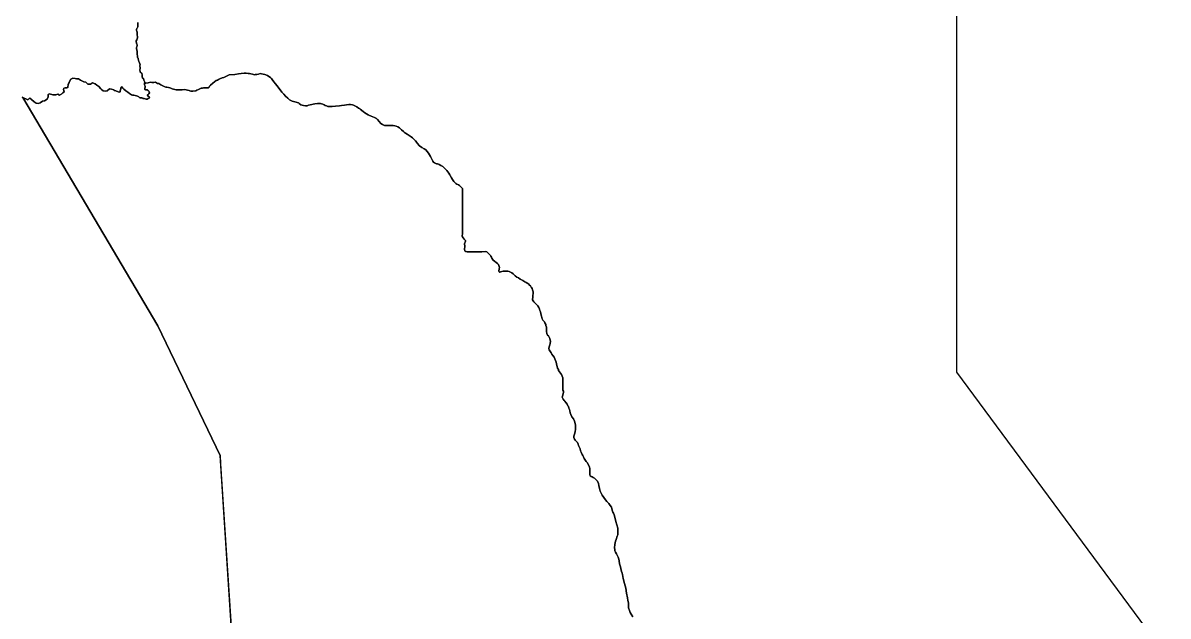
# Model space of a CAD drawing. Header units: inches. Extents: x 33.9 to 41.9, y -4.8 to 5.4.
# Drawn here: x 38.417 to 41.569, y -1.495 to 0.136 of the extents above; entities that cross this region are included whole.
import ezdxf

# ---------------------------------------------------------------- set-up
doc = ezdxf.new("R2010")
doc.units = ezdxf.units.IN
doc.header["$MEASUREMENT"] = 0
doc.layers.add('Counties', color=7, linetype='Continuous')

msp = doc.modelspace()

# ---------------------------------------------------------------- linework, layer by layer
at = {"layer": 'Counties'}
for points in [[(40.9868, 0.4525), (40.9868, -0.8244), (41.5694, -1.6115)], [(40.9868, 0.4525), (40.9868, -0.8244), (41.5694, -1.6115)], [(38.7329, 0.1372), (38.7329, 0.135), (38.7329, 0.1329), (38.7332, 0.1303), (38.7332, 0.128), (38.7332, 0.1253), (38.7326, 0.1238), (38.7313, 0.1222), (38.7306, 0.121), (38.7297, 0.1197), (38.7294, 0.1178), (38.7294, 0.1158), (38.7306, 0.1139), (38.7309, 0.1112), (38.7312, 0.1092), (38.7308, 0.1076), (38.7308, 0.1054), (38.7314, 0.1019), (38.7318, 0.0999), (38.7323, 0.0976), (38.7323, 0.0951), (38.7315, 0.0931), (38.7302, 0.0899), (38.7289, 0.0869), (38.7282, 0.0845), (38.7293, 0.0815), (38.7295, 0.0806), (38.7306, 0.0783), (38.731, 0.0759), (38.7308, 0.0736), (38.73, 0.0712), (38.7296, 0.0684), (38.7295, 0.0666), (38.7292, 0.0643), (38.7299, 0.0631), (38.7307, 0.0615), (38.7314, 0.0584), (38.7314, 0.0571), (38.7311, 0.0549), (38.7308, 0.0536), (38.7311, 0.0512), (38.7312, 0.049), (38.7319, 0.0471), (38.7321, 0.045), (38.7319, 0.0417), (38.7339, 0.0391), (38.7342, 0.0368), (38.7345, 0.0346), (38.7348, 0.0329), (38.7357, 0.0315), (38.736, 0.0302), (38.7371, 0.0284), (38.7378, 0.0263), (38.7389, 0.0235), (38.7394, 0.0211), (38.739, 0.0189), (38.739, 0.0165), (38.7395, 0.0151), (38.7398, 0.0142), (38.7399, 0.0125), (38.7399, 0.0106), (38.739, 0.0083), (38.7388, 0.0059), (38.7394, 0.0034), (38.7398, 0.0014), (38.7406, 0), (38.7421, -0.001), (38.7423, -0.0011), (38.744, -0.0021), (38.7452, -0.0074), (38.7446, -0.0108), (38.7461, -0.0151), (38.7483, -0.0168), (38.7498, -0.0214), (38.7519, -0.0263), (38.7518, -0.0291), (38.751, -0.0334), (38.753, -0.0372), (38.7532, -0.0399), (38.7523, -0.0434), (38.7521, -0.0463), (38.7545, -0.0476), (38.7563, -0.0476), (38.759, -0.0474), (38.7595, -0.0477), (38.7608, -0.0492), (38.7626, -0.0499), (38.7637, -0.051), (38.7647, -0.0535), (38.7649, -0.0562), (38.7633, -0.0587), (38.7613, -0.0601), (38.76, -0.0612), (38.76, -0.0621), (38.7613, -0.0648), (38.7647, -0.0666), (38.7651, -0.0682), (38.7644, -0.0703), (38.7615, -0.0716), (38.7586, -0.073), (38.7563, -0.073), (38.7534, -0.0723), (38.7505, -0.0716), (38.7471, -0.071), (38.7449, -0.0696), (38.7417, -0.0698), (38.7384, -0.0692), (38.7354, -0.0669), (38.7318, -0.0651), (38.7296, -0.064), (38.7254, -0.063), (38.7217, -0.0623), (38.7184, -0.0621), (38.7155, -0.0615), (38.7125, -0.0594), (38.7099, -0.0576), (38.7058, -0.0542), (38.7031, -0.0526), (38.7, -0.0502), (38.6948, -0.0461), (38.6919, -0.0427), (38.6889, -0.0395), (38.6869, -0.0398), (38.686, -0.042), (38.686, -0.0445), (38.6853, -0.0472), (38.6847, -0.0504), (38.684, -0.0528), (38.682, -0.054), (38.6787, -0.0533), (38.6729, -0.0504), (38.6702, -0.0493), (38.668, -0.049), (38.6666, -0.0478), (38.6604, -0.0461), (38.6547, -0.0449), (38.6486, -0.0507), (38.644, -0.0515), (38.6372, -0.0506), (38.6342, -0.0478), (38.631, -0.045), (38.6261, -0.0387), (38.6203, -0.0346), (38.6155, -0.0307), (38.6087, -0.0285), (38.6027, -0.0319), (38.5953, -0.0318), (38.59, -0.0267), (38.5844, -0.0253), (38.5751, -0.0214), (38.5697, -0.0173), (38.5641, -0.0169), (38.5603, -0.0165), (38.5542, -0.0157), (38.549, -0.0182), (38.545, -0.025), (38.5438, -0.0271), (38.5411, -0.0324), (38.5406, -0.0416), (38.5376, -0.0423), (38.5334, -0.0417), (38.5293, -0.0428), (38.5287, -0.0467), (38.5302, -0.0528), (38.527, -0.0555), (38.5235, -0.0584), (38.5173, -0.0621), (38.5131, -0.0598), (38.5072, -0.061), (38.4993, -0.0614), (38.4899, -0.0585), (38.486, -0.0605), (38.4858, -0.0665), (38.483, -0.0734), (38.4762, -0.078), (38.4702, -0.0788), (38.4644, -0.0829), (38.4594, -0.0854), (38.4532, -0.0846), (38.4474, -0.0807), (38.4402, -0.0746), (38.4356, -0.0707), (38.434, -0.0711), (38.4302, -0.075), (38.4167, -0.0688), (38.4149, -0.0674)], [(38.7329, 0.1372), (38.7329, 0.135), (38.7329, 0.1329), (38.7332, 0.1303), (38.7332, 0.128), (38.7332, 0.1253), (38.7326, 0.1238), (38.7313, 0.1222), (38.7306, 0.121), (38.7297, 0.1197), (38.7294, 0.1178), (38.7294, 0.1158), (38.7306, 0.1139), (38.7309, 0.1112), (38.7312, 0.1092), (38.7308, 0.1076), (38.7308, 0.1054), (38.7314, 0.1019), (38.7318, 0.0999), (38.7323, 0.0976), (38.7323, 0.0951), (38.7315, 0.0931), (38.7302, 0.0899), (38.7289, 0.0869), (38.7282, 0.0845), (38.7293, 0.0815), (38.7295, 0.0806), (38.7306, 0.0783), (38.731, 0.0759), (38.7308, 0.0736), (38.73, 0.0712), (38.7296, 0.0684), (38.7295, 0.0666), (38.7292, 0.0643), (38.7299, 0.0631), (38.7307, 0.0615), (38.7314, 0.0584), (38.7314, 0.0571), (38.7311, 0.0549), (38.7308, 0.0536), (38.7311, 0.0512), (38.7312, 0.049), (38.7319, 0.0471), (38.7321, 0.045), (38.7319, 0.0417), (38.7339, 0.0391), (38.7342, 0.0368), (38.7345, 0.0346), (38.7348, 0.0329), (38.7357, 0.0315), (38.736, 0.0302), (38.7371, 0.0284), (38.7378, 0.0263), (38.7389, 0.0235), (38.7394, 0.0211), (38.739, 0.0189), (38.739, 0.0165), (38.7395, 0.0151), (38.7398, 0.0142), (38.7399, 0.0125), (38.7399, 0.0106), (38.739, 0.0083), (38.7388, 0.0059), (38.7394, 0.0034), (38.7398, 0.0014), (38.7406, 0), (38.7421, -0.001), (38.7423, -0.0011), (38.744, -0.0021), (38.7452, -0.0074), (38.7446, -0.0108), (38.7461, -0.0151), (38.7483, -0.0168), (38.7498, -0.0214), (38.7519, -0.0263), (38.7518, -0.0291), (38.751, -0.0334), (38.753, -0.0372), (38.7532, -0.0399), (38.7523, -0.0434), (38.7521, -0.0463), (38.7545, -0.0476), (38.7563, -0.0476), (38.759, -0.0474), (38.7595, -0.0477), (38.7608, -0.0492), (38.7626, -0.0499), (38.7637, -0.051), (38.7647, -0.0535), (38.7649, -0.0562), (38.7633, -0.0587), (38.7613, -0.0601), (38.76, -0.0612), (38.76, -0.0621), (38.7613, -0.0648), (38.7647, -0.0666), (38.7651, -0.0682), (38.7644, -0.0703), (38.7615, -0.0716), (38.7586, -0.073), (38.7563, -0.073), (38.7534, -0.0723), (38.7505, -0.0716), (38.7471, -0.071), (38.7449, -0.0696), (38.7417, -0.0698), (38.7384, -0.0692), (38.7354, -0.0669), (38.7318, -0.0651), (38.7296, -0.064), (38.7254, -0.063), (38.7217, -0.0623), (38.7184, -0.0621), (38.7155, -0.0615), (38.7125, -0.0594), (38.7099, -0.0576), (38.7058, -0.0542), (38.7031, -0.0526), (38.7, -0.0502), (38.6948, -0.0461), (38.6919, -0.0427), (38.6889, -0.0395), (38.6869, -0.0398), (38.686, -0.042), (38.686, -0.0445), (38.6853, -0.0472), (38.6847, -0.0504), (38.684, -0.0528), (38.682, -0.054), (38.6787, -0.0533), (38.6729, -0.0504), (38.6702, -0.0493), (38.668, -0.049), (38.6666, -0.0478), (38.6604, -0.0461), (38.6547, -0.0449), (38.6486, -0.0507), (38.644, -0.0515), (38.6372, -0.0506), (38.6342, -0.0478), (38.631, -0.045), (38.6261, -0.0387), (38.6203, -0.0346), (38.6155, -0.0307), (38.6087, -0.0285), (38.6027, -0.0319), (38.5953, -0.0318), (38.59, -0.0267), (38.5844, -0.0253), (38.5751, -0.0214), (38.5697, -0.0173), (38.5641, -0.0169), (38.5603, -0.0165), (38.5542, -0.0157), (38.549, -0.0182), (38.545, -0.025), (38.5438, -0.0271), (38.5411, -0.0324), (38.5406, -0.0416), (38.5376, -0.0423), (38.5334, -0.0417), (38.5293, -0.0428), (38.5287, -0.0467), (38.5302, -0.0528), (38.527, -0.0555), (38.5235, -0.0584), (38.5173, -0.0621), (38.5131, -0.0598), (38.5072, -0.061), (38.4993, -0.0614), (38.4899, -0.0585), (38.486, -0.0605), (38.4858, -0.0665), (38.483, -0.0734), (38.4762, -0.078), (38.4702, -0.0788), (38.4644, -0.0829), (38.4594, -0.0854), (38.4532, -0.0846), (38.4474, -0.0807), (38.4402, -0.0746), (38.4356, -0.0707), (38.434, -0.0711), (38.4302, -0.075), (38.4167, -0.0688), (38.4149, -0.0674)], [(40.0954, -1.4971), (40.0911, -1.4896), (40.0888, -1.485), (40.0864, -1.4796), (40.0842, -1.472), (40.0835, -1.4658), (40.084, -1.4588), (40.0824, -1.4521), (40.0811, -1.4451), (40.0787, -1.4324), (40.0763, -1.4179), (40.0726, -1.4052), (40.0691, -1.3915), (40.067, -1.3804), (40.066, -1.3769), (40.0644, -1.3721), (40.0631, -1.3645), (40.062, -1.3599), (40.0607, -1.3572), (40.0591, -1.3516), (40.0583, -1.343), (40.0575, -1.3384), (40.0554, -1.3327), (40.0527, -1.3276), (40.0506, -1.3238), (40.048, -1.3192), (40.0466, -1.3157), (40.0461, -1.3117), (40.0456, -1.3069), (40.0464, -1.298), (40.0485, -1.2891), (40.0503, -1.2839), (40.053, -1.2748), (40.0541, -1.2715), (40.0549, -1.2667), (40.0543, -1.2565), (40.0543, -1.253), (40.0519, -1.2441), (40.0493, -1.2346), (40.0482, -1.2298), (40.0443, -1.2168), (40.0424, -1.212), (40.0411, -1.209), (40.0392, -1.2039), (40.0382, -1.1991), (40.0368, -1.1953), (40.0337, -1.1912), (40.0294, -1.1853), (40.0244, -1.1799), (40.0177, -1.1713), (40.0162, -1.1689), (40.0111, -1.1621), (40.0082, -1.1565), (40.0058, -1.1514), (40.004, -1.1441), (40.0024, -1.1357), (40.0011, -1.1301), (39.9981, -1.1239), (39.9955, -1.1214), (39.9926, -1.1182), (39.9899, -1.1158), (39.9865, -1.1136), (39.9841, -1.1123), (39.9812, -1.1109), (39.9788, -1.1093), (39.9777, -1.1053), (39.9772, -1.0985), (39.9775, -1.0931), (39.9772, -1.0888), (39.9764, -1.0851), (39.974, -1.0791), (39.97, -1.0727), (39.9677, -1.0702), (39.9658, -1.0673), (39.9618, -1.0616), (39.9597, -1.0573), (39.9578, -1.053), (39.9565, -1.0506), (39.9555, -1.0489), (39.9533, -1.0444), (39.952, -1.0403), (39.9507, -1.0352), (39.9494, -1.0312), (39.9465, -1.0255), (39.9454, -1.0217), (39.9435, -1.018), (39.939, -1.0131), (39.9374, -1.0109), (39.9351, -1.008), (39.9332, -1.0039), (39.9337, -1.0002), (39.9356, -0.9948), (39.9369, -0.9886), (39.938, -0.9805), (39.9382, -0.9746), (39.938, -0.97), (39.9374, -0.9649), (39.9351, -0.9592), (39.9327, -0.9527), (39.9282, -0.9468), (39.9255, -0.9406), (39.9234, -0.9355), (39.9226, -0.9309), (39.9213, -0.9269), (39.92, -0.9231), (39.9184, -0.9188), (39.917, -0.9166), (39.9147, -0.9123), (39.9117, -0.9077), (39.9086, -0.9042), (39.9064, -0.9018), (39.9041, -0.8986), (39.9027, -0.8967), (39.9017, -0.8932), (39.9027, -0.8873), (39.9041, -0.8832), (39.9049, -0.8802), (39.9046, -0.8765), (39.9033, -0.8738), (39.9027, -0.8689), (39.903, -0.8619), (39.9033, -0.8541), (39.903, -0.8471), (39.9027, -0.8401), (39.9011, -0.8347), (39.899, -0.8301), (39.8969, -0.8272), (39.8943, -0.8228), (39.8916, -0.8196), (39.8908, -0.8172), (39.8887, -0.8129), (39.886, -0.8013), (39.8847, -0.7962), (39.8815, -0.7873), (39.8791, -0.783), (39.8757, -0.778), (39.8732, -0.7743), (39.8707, -0.7712), (39.8671, -0.7658), (39.8658, -0.763), (39.865, -0.759), (39.8654, -0.7545), (39.8663, -0.7514), (39.8673, -0.7492), (39.8683, -0.7454), (39.8688, -0.7388), (39.8681, -0.7357), (39.8669, -0.7312), (39.8654, -0.7275), (39.8633, -0.7244), (39.8612, -0.7226), (39.8597, -0.7203), (39.8589, -0.718), (39.8581, -0.7123), (39.858, -0.7096), (39.858, -0.7036), (39.8578, -0.6999), (39.8566, -0.696), (39.856, -0.6933), (39.8538, -0.6888), (39.8522, -0.6855), (39.8503, -0.683), (39.8482, -0.6807), (39.8465, -0.6774), (39.8452, -0.6741), (39.844, -0.6704), (39.8432, -0.6671), (39.8417, -0.6585), (39.8402, -0.6545), (39.839, -0.6512), (39.8366, -0.6459), (39.8339, -0.6418), (39.8322, -0.6397), (39.8313, -0.6389), (39.8289, -0.6366), (39.8266, -0.6341), (39.824, -0.6317), (39.8234, -0.6306), (39.8213, -0.6279), (39.8199, -0.6251), (39.8201, -0.6168), (39.8205, -0.6133), (39.8215, -0.6075), (39.8213, -0.6034), (39.8201, -0.6001), (39.8198, -0.5978), (39.8184, -0.5939), (39.8171, -0.5914), (39.8157, -0.59), (39.8142, -0.5871), (39.8112, -0.5846), (39.8085, -0.5816), (39.8064, -0.5799), (39.8026, -0.5778), (39.7989, -0.5754), (39.7928, -0.5717), (39.789, -0.57), (39.7852, -0.5679), (39.7808, -0.5651), (39.7764, -0.5624), (39.7722, -0.5589), (39.7693, -0.5566), (39.766, -0.5537), (39.7626, -0.551), (39.7592, -0.549), (39.7553, -0.5475), (39.7519, -0.5465), (39.7479, -0.5461), (39.7439, -0.5459), (39.7389, -0.5465), (39.7349, -0.5473), (39.7316, -0.548), (39.7303, -0.549), (39.7288, -0.549), (39.7278, -0.5482), (39.7269, -0.5463), (39.7282, -0.5403), (39.7288, -0.5364), (39.728, -0.5335), (39.7261, -0.5282), (39.7229, -0.5253), (39.7196, -0.5222), (39.7148, -0.5185), (39.7114, -0.5162), (39.7091, -0.5137), (39.7072, -0.5104), (39.7064, -0.5075), (39.7051, -0.5047), (39.7039, -0.5034), (39.6984, -0.4975), (39.6936, -0.4931), (39.6894, -0.4925), (39.6804, -0.4929), (39.676, -0.4931), (39.6693, -0.4931), (39.6393, -0.4927), (39.6359, -0.4923), (39.6334, -0.4906), (39.6326, -0.4869), (39.6334, -0.4779), (39.6336, -0.4754), (39.6326, -0.4727), (39.6322, -0.4709), (39.6349, -0.4641), (39.6349, -0.4616), (39.6317, -0.4581), (39.6288, -0.455), (39.6271, -0.4521), (39.6263, -0.4513), (39.6269, -0.442), (39.6269, -0.4274), (39.6269, -0.369), (39.6266, -0.3189), (39.6218, -0.3136), (39.6182, -0.3105), (39.6159, -0.3088), (39.6113, -0.3066), (39.6084, -0.3049), (39.6054, -0.3022), (39.6029, -0.2995), (39.5996, -0.2944), (39.5968, -0.2899), (39.5933, -0.2835), (39.5922, -0.2812), (39.5893, -0.2767), (39.5838, -0.2695), (39.5813, -0.2664), (39.5771, -0.2626), (39.5727, -0.2587), (39.5669, -0.2554), (39.5622, -0.2528), (39.561, -0.2521), (39.5585, -0.2511), (39.5557, -0.2507), (39.5534, -0.2499), (39.5495, -0.2482), (39.5474, -0.2468), (39.545, -0.2441), (39.5421, -0.2379), (39.5404, -0.235), (39.5385, -0.2309), (39.5358, -0.2262), (39.5333, -0.222), (39.5297, -0.2169), (39.5255, -0.2128), (39.5216, -0.2101), (39.5148, -0.2058), (39.5088, -0.2018), (39.5025, -0.1944), (39.5008, -0.1921), (39.4972, -0.1878), (39.4922, -0.1821), (39.4888, -0.1794), (39.4855, -0.1765), (39.4804, -0.173), (39.4744, -0.1697), (39.4704, -0.1666), (39.4676, -0.1645), (39.4645, -0.1623), (39.4593, -0.1579), (39.457, -0.1553), (39.4534, -0.1522), (39.4486, -0.1493), (39.4442, -0.1476), (39.441, -0.1466), (39.436, -0.1458), (39.4299, -0.1454), (39.4253, -0.1454), (39.4205, -0.1456), (39.4167, -0.146), (39.4144, -0.146), (39.4119, -0.1456), (39.4066, -0.1427), (39.4022, -0.1398), (39.3972, -0.1348), (39.3926, -0.1291), (39.3898, -0.1266), (39.3844, -0.1235), (39.38, -0.1217), (39.3754, -0.1198), (39.3693, -0.1175), (39.3668, -0.1165), (39.3624, -0.1136), (39.3582, -0.1109), (39.3532, -0.1072), (39.3452, -0.101), (39.3429, -0.0992), (39.341, -0.0979), (39.336, -0.0944), (39.3326, -0.0928), (39.3307, -0.0916), (39.3272, -0.0901), (39.3238, -0.0891), (39.3181, -0.0883), (39.3144, -0.0883), (39.3074, -0.0887), (39.3024, -0.0899), (39.2934, -0.0909), (39.2882, -0.0916), (39.2768, -0.0924), (39.2685, -0.093), (39.2619, -0.0936), (39.2594, -0.0932), (39.2563, -0.093), (39.2527, -0.092), (39.2489, -0.0905), (39.246, -0.0891), (39.2422, -0.087), (39.2391, -0.086), (39.2359, -0.0852), (39.2324, -0.085), (39.2276, -0.0854), (39.2202, -0.0862), (39.216, -0.0872), (39.2118, -0.088), (39.2072, -0.0889), (39.203, -0.0901), (39.1991, -0.0913), (39.1944, -0.0918), (39.1896, -0.0909), (39.1854, -0.0895), (39.1819, -0.0887), (39.1768, -0.0852), (39.1751, -0.0833), (39.1718, -0.0821), (39.1686, -0.0812), (39.1655, -0.0806), (39.1615, -0.0794), (39.1582, -0.0786), (39.1544, -0.0771), (39.1506, -0.0747), (39.1456, -0.0709), (39.1395, -0.0648), (39.1351, -0.0596), (39.1297, -0.0536), (39.119, -0.04), (39.112, -0.0312), (39.1074, -0.0258), (39.1032, -0.0196), (39.1007, -0.0165), (39.098, -0.0132), (39.0938, -0.0105), (39.0896, -0.0077), (39.0829, -0.0052), (39.0783, -0.0041), (39.0739, -0.0033), (39.0697, -0.0031), (39.0653, -0.0041), (39.0606, -0.0052), (39.0565, -0.0058), (39.0535, -0.0062), (39.0514, -0.0058), (39.0483, -0.0046), (39.0443, -0.0035), (39.0403, -0.0029), (39.0365, -0.0023), (39.0309, -0.0019), (39.0258, -0.0019), (39.0177, -0.0025), (39.0105, -0.0037), (39.0003, -0.0058), (38.9844, -0.0067), (38.9737, -0.0121), (38.9694, -0.0135), (38.9651, -0.0148), (38.9591, -0.0172), (38.9554, -0.0189), (38.9524, -0.0209), (38.9488, -0.0219), (38.9438, -0.026), (38.9395, -0.0294), (38.9335, -0.0347), (38.9305, -0.0378), (38.9295, -0.0401), (38.9279, -0.0422), (38.9242, -0.0422), (38.9205, -0.0425), (38.9162, -0.0418), (38.9135, -0.0422), (38.9109, -0.0429), (38.9075, -0.0432), (38.9056, -0.0442), (38.9036, -0.0449), (38.8999, -0.0462), (38.8952, -0.0486), (38.8926, -0.0503), (38.8846, -0.0513), (38.8793, -0.051), (38.8759, -0.0503), (38.8743, -0.0493), (38.8699, -0.0483), (38.8663, -0.048), (38.8603, -0.0466), (38.855, -0.0476), (38.8386, -0.0473), (38.835, -0.047), (38.831, -0.0453), (38.828, -0.045), (38.824, -0.0433), (38.821, -0.0423), (38.8177, -0.0416), (38.8127, -0.0406), (38.81, -0.0403), (38.8053, -0.0383), (38.7997, -0.0359), (38.7963, -0.0336), (38.7913, -0.0302), (38.7875, -0.0299), (38.782, -0.0266), (38.7771, -0.0271), (38.772, -0.0271), (38.7677, -0.0269), (38.7613, -0.0284), (38.7551, -0.0288), (38.7518, -0.0291), (38.7519, -0.0263), (38.7498, -0.0214), (38.7483, -0.0168), (38.7461, -0.0151), (38.7446, -0.0108), (38.7452, -0.0074), (38.744, -0.0021), (38.7423, -0.0011), (38.7421, -0.001), (38.7406, 0), (38.7398, 0.0014), (38.7394, 0.0034), (38.7388, 0.0059), (38.739, 0.0083), (38.7399, 0.0106), (38.7399, 0.0125), (38.7398, 0.0142), (38.7395, 0.0151), (38.739, 0.0165), (38.739, 0.0189), (38.7394, 0.0211), (38.7389, 0.0235), (38.7378, 0.0263), (38.7371, 0.0284), (38.736, 0.0302), (38.7357, 0.0315), (38.7348, 0.0329), (38.7345, 0.0346), (38.7342, 0.0368), (38.7339, 0.0391), (38.7319, 0.0417), (38.7321, 0.045), (38.7319, 0.0471), (38.7312, 0.049), (38.7311, 0.0512), (38.7308, 0.0536), (38.7311, 0.0549), (38.7314, 0.0571), (38.7314, 0.0584), (38.7307, 0.0615), (38.7299, 0.0631), (38.7292, 0.0643), (38.7295, 0.0666), (38.7296, 0.0684), (38.73, 0.0712), (38.7308, 0.0736), (38.731, 0.0759), (38.7306, 0.0783), (38.7295, 0.0806), (38.7293, 0.0815), (38.7282, 0.0845), (38.7289, 0.0869), (38.7302, 0.0899), (38.7315, 0.0931), (38.7323, 0.0951), (38.7323, 0.0976), (38.7318, 0.0999), (38.7314, 0.1019), (38.7308, 0.1054), (38.7308, 0.1076), (38.7312, 0.1092), (38.7309, 0.1112), (38.7306, 0.1139), (38.7294, 0.1158), (38.7294, 0.1178), (38.7297, 0.1197), (38.7306, 0.121), (38.7313, 0.1222), (38.7326, 0.1238), (38.7332, 0.1253), (38.7332, 0.128), (38.7332, 0.1303), (38.7329, 0.1329), (38.7329, 0.135), (38.7329, 0.1372)], [(40.0954, -1.4971), (40.0911, -1.4896), (40.0888, -1.485), (40.0864, -1.4796), (40.0842, -1.472), (40.0835, -1.4658), (40.084, -1.4588), (40.0824, -1.4521), (40.0811, -1.4451), (40.0787, -1.4324), (40.0763, -1.4179), (40.0726, -1.4052), (40.0691, -1.3915), (40.067, -1.3804), (40.066, -1.3769), (40.0644, -1.3721), (40.0631, -1.3645), (40.062, -1.3599), (40.0607, -1.3572), (40.0591, -1.3516), (40.0583, -1.343), (40.0575, -1.3384), (40.0554, -1.3327), (40.0527, -1.3276), (40.0506, -1.3238), (40.048, -1.3192), (40.0466, -1.3157), (40.0461, -1.3117), (40.0456, -1.3069), (40.0464, -1.298), (40.0485, -1.2891), (40.0503, -1.2839), (40.053, -1.2748), (40.0541, -1.2715), (40.0549, -1.2667), (40.0543, -1.2565), (40.0543, -1.253), (40.0519, -1.2441), (40.0493, -1.2346), (40.0482, -1.2298), (40.0443, -1.2168), (40.0424, -1.212), (40.0411, -1.209), (40.0392, -1.2039), (40.0382, -1.1991), (40.0368, -1.1953), (40.0337, -1.1912), (40.0294, -1.1853), (40.0244, -1.1799), (40.0177, -1.1713), (40.0162, -1.1689), (40.0111, -1.1621), (40.0082, -1.1565), (40.0058, -1.1514), (40.004, -1.1441), (40.0024, -1.1357), (40.0011, -1.1301), (39.9981, -1.1239), (39.9955, -1.1214), (39.9926, -1.1182), (39.9899, -1.1158), (39.9865, -1.1136), (39.9841, -1.1123), (39.9812, -1.1109), (39.9788, -1.1093), (39.9777, -1.1053), (39.9772, -1.0985), (39.9775, -1.0931), (39.9772, -1.0888), (39.9764, -1.0851), (39.974, -1.0791), (39.97, -1.0727), (39.9677, -1.0702), (39.9658, -1.0673), (39.9618, -1.0616), (39.9597, -1.0573), (39.9578, -1.053), (39.9565, -1.0506), (39.9555, -1.0489), (39.9533, -1.0444), (39.952, -1.0403), (39.9507, -1.0352), (39.9494, -1.0312), (39.9465, -1.0255), (39.9454, -1.0217), (39.9435, -1.018), (39.939, -1.0131), (39.9374, -1.0109), (39.9351, -1.008), (39.9332, -1.0039), (39.9337, -1.0002), (39.9356, -0.9948), (39.9369, -0.9886), (39.938, -0.9805), (39.9382, -0.9746), (39.938, -0.97), (39.9374, -0.9649), (39.9351, -0.9592), (39.9327, -0.9527), (39.9282, -0.9468), (39.9255, -0.9406), (39.9234, -0.9355), (39.9226, -0.9309), (39.9213, -0.9269), (39.92, -0.9231), (39.9184, -0.9188), (39.917, -0.9166), (39.9147, -0.9123), (39.9117, -0.9077), (39.9086, -0.9042), (39.9064, -0.9018), (39.9041, -0.8986), (39.9027, -0.8967), (39.9017, -0.8932), (39.9027, -0.8873), (39.9041, -0.8832), (39.9049, -0.8802), (39.9046, -0.8765), (39.9033, -0.8738), (39.9027, -0.8689), (39.903, -0.8619), (39.9033, -0.8541), (39.903, -0.8471), (39.9027, -0.8401), (39.9011, -0.8347), (39.899, -0.8301), (39.8969, -0.8272), (39.8943, -0.8228), (39.8916, -0.8196), (39.8908, -0.8172), (39.8887, -0.8129), (39.886, -0.8013), (39.8847, -0.7962), (39.8815, -0.7873), (39.8791, -0.783), (39.8757, -0.778), (39.8732, -0.7743), (39.8707, -0.7712), (39.8671, -0.7658), (39.8658, -0.763), (39.865, -0.759), (39.8654, -0.7545), (39.8663, -0.7514), (39.8673, -0.7492), (39.8683, -0.7454), (39.8688, -0.7388), (39.8681, -0.7357), (39.8669, -0.7312), (39.8654, -0.7275), (39.8633, -0.7244), (39.8612, -0.7226), (39.8597, -0.7203), (39.8589, -0.718), (39.8581, -0.7123), (39.858, -0.7096), (39.858, -0.7036), (39.8578, -0.6999), (39.8566, -0.696), (39.856, -0.6933), (39.8538, -0.6888), (39.8522, -0.6855), (39.8503, -0.683), (39.8482, -0.6807), (39.8465, -0.6774), (39.8452, -0.6741), (39.844, -0.6704), (39.8432, -0.6671), (39.8417, -0.6585), (39.8402, -0.6545), (39.839, -0.6512), (39.8366, -0.6459), (39.8339, -0.6418), (39.8322, -0.6397), (39.8313, -0.6389), (39.8289, -0.6366), (39.8266, -0.6341), (39.824, -0.6317), (39.8234, -0.6306), (39.8213, -0.6279), (39.8199, -0.6251), (39.8201, -0.6168), (39.8205, -0.6133), (39.8215, -0.6075), (39.8213, -0.6034), (39.8201, -0.6001), (39.8198, -0.5978), (39.8184, -0.5939), (39.8171, -0.5914), (39.8157, -0.59), (39.8142, -0.5871), (39.8112, -0.5846), (39.8085, -0.5816), (39.8064, -0.5799), (39.8026, -0.5778), (39.7989, -0.5754), (39.7928, -0.5717), (39.789, -0.57), (39.7852, -0.5679), (39.7808, -0.5651), (39.7764, -0.5624), (39.7722, -0.5589), (39.7693, -0.5566), (39.766, -0.5537), (39.7626, -0.551), (39.7592, -0.549), (39.7553, -0.5475), (39.7519, -0.5465), (39.7479, -0.5461), (39.7439, -0.5459), (39.7389, -0.5465), (39.7349, -0.5473), (39.7316, -0.548), (39.7303, -0.549), (39.7288, -0.549), (39.7278, -0.5482), (39.7269, -0.5463), (39.7282, -0.5403), (39.7288, -0.5364), (39.728, -0.5335), (39.7261, -0.5282), (39.7229, -0.5253), (39.7196, -0.5222), (39.7148, -0.5185), (39.7114, -0.5162), (39.7091, -0.5137), (39.7072, -0.5104), (39.7064, -0.5075), (39.7051, -0.5047), (39.7039, -0.5034), (39.6984, -0.4975), (39.6936, -0.4931), (39.6894, -0.4925), (39.6804, -0.4929), (39.676, -0.4931), (39.6693, -0.4931), (39.6393, -0.4927), (39.6359, -0.4923), (39.6334, -0.4906), (39.6326, -0.4869), (39.6334, -0.4779), (39.6336, -0.4754), (39.6326, -0.4727), (39.6322, -0.4709), (39.6349, -0.4641), (39.6349, -0.4616), (39.6317, -0.4581), (39.6288, -0.455), (39.6271, -0.4521), (39.6263, -0.4513), (39.6269, -0.442), (39.6269, -0.4274), (39.6269, -0.369), (39.6266, -0.3189), (39.6218, -0.3136), (39.6182, -0.3105), (39.6159, -0.3088), (39.6113, -0.3066), (39.6084, -0.3049), (39.6054, -0.3022), (39.6029, -0.2995), (39.5996, -0.2944), (39.5968, -0.2899), (39.5933, -0.2835), (39.5922, -0.2812), (39.5893, -0.2767), (39.5838, -0.2695), (39.5813, -0.2664), (39.5771, -0.2626), (39.5727, -0.2587), (39.5669, -0.2554), (39.5622, -0.2528), (39.561, -0.2521), (39.5585, -0.2511), (39.5557, -0.2507), (39.5534, -0.2499), (39.5495, -0.2482), (39.5474, -0.2468), (39.545, -0.2441), (39.5421, -0.2379), (39.5404, -0.235), (39.5385, -0.2309), (39.5358, -0.2262), (39.5333, -0.222), (39.5297, -0.2169), (39.5255, -0.2128), (39.5216, -0.2101), (39.5148, -0.2058), (39.5088, -0.2018), (39.5025, -0.1944), (39.5008, -0.1921), (39.4972, -0.1878), (39.4922, -0.1821), (39.4888, -0.1794), (39.4855, -0.1765), (39.4804, -0.173), (39.4744, -0.1697), (39.4704, -0.1666), (39.4676, -0.1645), (39.4645, -0.1623), (39.4593, -0.1579), (39.457, -0.1553), (39.4534, -0.1522), (39.4486, -0.1493), (39.4442, -0.1476), (39.441, -0.1466), (39.436, -0.1458), (39.4299, -0.1454), (39.4253, -0.1454), (39.4205, -0.1456), (39.4167, -0.146), (39.4144, -0.146), (39.4119, -0.1456), (39.4066, -0.1427), (39.4022, -0.1398), (39.3972, -0.1348), (39.3926, -0.1291), (39.3898, -0.1266), (39.3844, -0.1235), (39.38, -0.1217), (39.3754, -0.1198), (39.3693, -0.1175), (39.3668, -0.1165), (39.3624, -0.1136), (39.3582, -0.1109), (39.3532, -0.1072), (39.3452, -0.101), (39.3429, -0.0992), (39.341, -0.0979), (39.336, -0.0944), (39.3326, -0.0928), (39.3307, -0.0916), (39.3272, -0.0901), (39.3238, -0.0891), (39.3181, -0.0883), (39.3144, -0.0883), (39.3074, -0.0887), (39.3024, -0.0899), (39.2934, -0.0909), (39.2882, -0.0916), (39.2768, -0.0924), (39.2685, -0.093), (39.2619, -0.0936), (39.2594, -0.0932), (39.2563, -0.093), (39.2527, -0.092), (39.2489, -0.0905), (39.246, -0.0891), (39.2422, -0.087), (39.2391, -0.086), (39.2359, -0.0852), (39.2324, -0.085), (39.2276, -0.0854), (39.2202, -0.0862), (39.216, -0.0872), (39.2118, -0.088), (39.2072, -0.0889), (39.203, -0.0901), (39.1991, -0.0913), (39.1944, -0.0918), (39.1896, -0.0909), (39.1854, -0.0895), (39.1819, -0.0887), (39.1768, -0.0852), (39.1751, -0.0833), (39.1718, -0.0821), (39.1686, -0.0812), (39.1655, -0.0806), (39.1615, -0.0794), (39.1582, -0.0786), (39.1544, -0.0771), (39.1506, -0.0747), (39.1456, -0.0709), (39.1395, -0.0648), (39.1351, -0.0596), (39.1297, -0.0536), (39.119, -0.04), (39.112, -0.0312), (39.1074, -0.0258), (39.1032, -0.0196), (39.1007, -0.0165), (39.098, -0.0132), (39.0938, -0.0105), (39.0896, -0.0077), (39.0829, -0.0052), (39.0783, -0.0041), (39.0739, -0.0033), (39.0697, -0.0031), (39.0653, -0.0041), (39.0606, -0.0052), (39.0565, -0.0058), (39.0535, -0.0062), (39.0514, -0.0058), (39.0483, -0.0046), (39.0443, -0.0035), (39.0403, -0.0029), (39.0365, -0.0023), (39.0309, -0.0019), (39.0258, -0.0019), (39.0177, -0.0025), (39.0105, -0.0037), (39.0003, -0.0058), (38.9844, -0.0067), (38.9737, -0.0121), (38.9694, -0.0135), (38.9651, -0.0148), (38.9591, -0.0172), (38.9554, -0.0189), (38.9524, -0.0209), (38.9488, -0.0219), (38.9438, -0.026), (38.9395, -0.0294), (38.9335, -0.0347), (38.9305, -0.0378), (38.9295, -0.0401), (38.9279, -0.0422), (38.9242, -0.0422), (38.9205, -0.0425), (38.9162, -0.0418), (38.9135, -0.0422), (38.9109, -0.0429), (38.9075, -0.0432), (38.9056, -0.0442), (38.9036, -0.0449), (38.8999, -0.0462), (38.8952, -0.0486), (38.8926, -0.0503), (38.8846, -0.0513), (38.8793, -0.051), (38.8759, -0.0503), (38.8743, -0.0493), (38.8699, -0.0483), (38.8663, -0.048), (38.8603, -0.0466), (38.855, -0.0476), (38.8386, -0.0473), (38.835, -0.047), (38.831, -0.0453), (38.828, -0.045), (38.824, -0.0433), (38.821, -0.0423), (38.8177, -0.0416), (38.8127, -0.0406), (38.81, -0.0403), (38.8053, -0.0383), (38.7997, -0.0359), (38.7963, -0.0336), (38.7913, -0.0302), (38.7875, -0.0299), (38.782, -0.0266), (38.7771, -0.0271), (38.772, -0.0271), (38.7677, -0.0269), (38.7613, -0.0284), (38.7551, -0.0288), (38.7518, -0.0291), (38.7519, -0.0263), (38.7498, -0.0214), (38.7483, -0.0168), (38.7461, -0.0151), (38.7446, -0.0108), (38.7452, -0.0074), (38.744, -0.0021), (38.7423, -0.0011), (38.7421, -0.001), (38.7406, 0), (38.7398, 0.0014), (38.7394, 0.0034), (38.7388, 0.0059), (38.739, 0.0083), (38.7399, 0.0106), (38.7399, 0.0125), (38.7398, 0.0142), (38.7395, 0.0151), (38.739, 0.0165), (38.739, 0.0189), (38.7394, 0.0211), (38.7389, 0.0235), (38.7378, 0.0263), (38.7371, 0.0284), (38.736, 0.0302), (38.7357, 0.0315), (38.7348, 0.0329), (38.7345, 0.0346), (38.7342, 0.0368), (38.7339, 0.0391), (38.7319, 0.0417), (38.7321, 0.045), (38.7319, 0.0471), (38.7312, 0.049), (38.7311, 0.0512), (38.7308, 0.0536), (38.7311, 0.0549), (38.7314, 0.0571), (38.7314, 0.0584), (38.7307, 0.0615), (38.7299, 0.0631), (38.7292, 0.0643), (38.7295, 0.0666), (38.7296, 0.0684), (38.73, 0.0712), (38.7308, 0.0736), (38.731, 0.0759), (38.7306, 0.0783), (38.7295, 0.0806), (38.7293, 0.0815), (38.7282, 0.0845), (38.7289, 0.0869), (38.7302, 0.0899), (38.7315, 0.0931), (38.7323, 0.0951), (38.7323, 0.0976), (38.7318, 0.0999), (38.7314, 0.1019), (38.7308, 0.1054), (38.7308, 0.1076), (38.7312, 0.1092), (38.7309, 0.1112), (38.7306, 0.1139), (38.7294, 0.1158), (38.7294, 0.1178), (38.7297, 0.1197), (38.7306, 0.121), (38.7313, 0.1222), (38.7326, 0.1238), (38.7332, 0.1253), (38.7332, 0.128), (38.7332, 0.1303), (38.7329, 0.1329), (38.7329, 0.135), (38.7329, 0.1372)], [(39.0003, -1.6768), (38.9594, -1.0529), (38.7878, -0.6965), (38.4167, -0.0688), (38.4302, -0.075), (38.434, -0.0711), (38.4356, -0.0707), (38.4402, -0.0746), (38.4474, -0.0807), (38.4532, -0.0846), (38.4594, -0.0854), (38.4644, -0.0829), (38.4702, -0.0788), (38.4762, -0.078), (38.483, -0.0734), (38.4858, -0.0665), (38.486, -0.0605), (38.4899, -0.0585), (38.4993, -0.0614), (38.5072, -0.061), (38.5131, -0.0598), (38.5173, -0.0621), (38.5235, -0.0584), (38.527, -0.0555), (38.5302, -0.0528), (38.5287, -0.0467), (38.5293, -0.0428), (38.5334, -0.0417), (38.5376, -0.0423), (38.5406, -0.0416), (38.5411, -0.0324), (38.545, -0.025), (38.549, -0.0182), (38.5542, -0.0157), (38.5603, -0.0165), (38.5641, -0.0169), (38.5697, -0.0173), (38.5751, -0.0214), (38.5844, -0.0253), (38.59, -0.0267), (38.5953, -0.0318), (38.6027, -0.0319), (38.6087, -0.0285), (38.6155, -0.0307), (38.6203, -0.0346), (38.6261, -0.0387), (38.631, -0.045), (38.6342, -0.0478), (38.6372, -0.0506), (38.644, -0.0515), (38.6486, -0.0507), (38.6547, -0.0449), (38.6604, -0.0461), (38.6666, -0.0478), (38.668, -0.049), (38.6702, -0.0493), (38.6729, -0.0504), (38.6787, -0.0533), (38.682, -0.054), (38.684, -0.0528), (38.6847, -0.0504), (38.6853, -0.0472), (38.686, -0.0445), (38.686, -0.042), (38.6869, -0.0398), (38.6889, -0.0395), (38.6919, -0.0427), (38.6948, -0.0461), (38.7, -0.0502), (38.7031, -0.0526), (38.7058, -0.0542), (38.7099, -0.0576), (38.7125, -0.0594), (38.7155, -0.0615), (38.7184, -0.0621), (38.7217, -0.0623), (38.7254, -0.063), (38.7296, -0.064), (38.7318, -0.0651), (38.7354, -0.0669), (38.7384, -0.0692), (38.7417, -0.0698), (38.7449, -0.0696), (38.7471, -0.071), (38.7505, -0.0716), (38.7534, -0.0723), (38.7563, -0.073), (38.7586, -0.073), (38.7615, -0.0716), (38.7644, -0.0703), (38.7651, -0.0682), (38.7647, -0.0666), (38.7613, -0.0648), (38.76, -0.0621), (38.76, -0.0612), (38.7613, -0.0601), (38.7633, -0.0587), (38.7649, -0.0562), (38.7647, -0.0535), (38.7637, -0.051), (38.7626, -0.0499), (38.7608, -0.0492), (38.7595, -0.0477), (38.759, -0.0474), (38.7563, -0.0476), (38.7545, -0.0476), (38.7521, -0.0463), (38.7523, -0.0434), (38.7532, -0.0399), (38.753, -0.0372), (38.751, -0.0334), (38.7518, -0.0291), (38.7551, -0.0288), (38.7613, -0.0284), (38.7677, -0.0269), (38.772, -0.0271), (38.7771, -0.0271), (38.782, -0.0266), (38.7875, -0.0299), (38.7913, -0.0302), (38.7963, -0.0336), (38.7997, -0.0359), (38.8053, -0.0383), (38.81, -0.0403), (38.8127, -0.0406), (38.8177, -0.0416), (38.821, -0.0423), (38.824, -0.0433), (38.828, -0.045), (38.831, -0.0453), (38.835, -0.047), (38.8386, -0.0473), (38.855, -0.0476), (38.8603, -0.0466), (38.8663, -0.048), (38.8699, -0.0483), (38.8743, -0.0493), (38.8759, -0.0503), (38.8793, -0.051), (38.8846, -0.0513), (38.8926, -0.0503), (38.8952, -0.0486), (38.8999, -0.0462), (38.9036, -0.0449), (38.9056, -0.0442), (38.9075, -0.0432), (38.9109, -0.0429), (38.9135, -0.0422), (38.9162, -0.0418), (38.9205, -0.0425), (38.9242, -0.0422), (38.9279, -0.0422), (38.9295, -0.0401), (38.9305, -0.0378), (38.9335, -0.0347), (38.9395, -0.0294), (38.9438, -0.026), (38.9488, -0.0219), (38.9524, -0.0209), (38.9554, -0.0189), (38.9591, -0.0172), (38.9651, -0.0148), (38.9694, -0.0135), (38.9737, -0.0121), (38.9844, -0.0067), (39.0003, -0.0058), (39.0105, -0.0037), (39.0177, -0.0025), (39.0258, -0.0019), (39.0309, -0.0019), (39.0365, -0.0023), (39.0403, -0.0029), (39.0443, -0.0035), (39.0483, -0.0046), (39.0514, -0.0058), (39.0535, -0.0062), (39.0565, -0.0058), (39.0606, -0.0052), (39.0653, -0.0041), (39.0697, -0.0031), (39.0739, -0.0033), (39.0783, -0.0041), (39.0829, -0.0052), (39.0896, -0.0077), (39.0938, -0.0105), (39.098, -0.0132), (39.1007, -0.0165), (39.1032, -0.0196), (39.1074, -0.0258), (39.112, -0.0312), (39.119, -0.04), (39.1297, -0.0536), (39.1351, -0.0596), (39.1395, -0.0648), (39.1456, -0.0709), (39.1506, -0.0747), (39.1544, -0.0771), (39.1582, -0.0786), (39.1615, -0.0794), (39.1655, -0.0806), (39.1686, -0.0812), (39.1718, -0.0821), (39.1751, -0.0833), (39.1768, -0.0852), (39.1819, -0.0887), (39.1854, -0.0895), (39.1896, -0.0909), (39.1944, -0.0918), (39.1991, -0.0913), (39.203, -0.0901), (39.2072, -0.0889), (39.2118, -0.088), (39.216, -0.0872), (39.2202, -0.0862), (39.2276, -0.0854), (39.2324, -0.085), (39.2359, -0.0852), (39.2391, -0.086), (39.2422, -0.087), (39.246, -0.0891), (39.2489, -0.0905), (39.2527, -0.092), (39.2563, -0.093), (39.2594, -0.0932), (39.2619, -0.0936), (39.2685, -0.093), (39.2768, -0.0924), (39.2882, -0.0916), (39.2934, -0.0909), (39.3024, -0.0899), (39.3074, -0.0887), (39.3144, -0.0883), (39.3181, -0.0883), (39.3238, -0.0891), (39.3272, -0.0901), (39.3307, -0.0916), (39.3326, -0.0928), (39.336, -0.0944), (39.341, -0.0979), (39.3429, -0.0992), (39.3452, -0.101), (39.3532, -0.1072), (39.3582, -0.1109), (39.3624, -0.1136), (39.3668, -0.1165), (39.3693, -0.1175), (39.3754, -0.1198), (39.38, -0.1217), (39.3844, -0.1235), (39.3898, -0.1266), (39.3926, -0.1291), (39.3972, -0.1348), (39.4022, -0.1398), (39.4066, -0.1427), (39.4119, -0.1456), (39.4144, -0.146), (39.4167, -0.146), (39.4205, -0.1456), (39.4253, -0.1454), (39.4299, -0.1454), (39.436, -0.1458), (39.441, -0.1466), (39.4442, -0.1476), (39.4486, -0.1493), (39.4534, -0.1522), (39.457, -0.1553), (39.4593, -0.1579), (39.4645, -0.1623), (39.4676, -0.1645), (39.4704, -0.1666), (39.4744, -0.1697), (39.4804, -0.173), (39.4855, -0.1765), (39.4888, -0.1794), (39.4922, -0.1821), (39.4972, -0.1878), (39.5008, -0.1921), (39.5025, -0.1944), (39.5088, -0.2018), (39.5148, -0.2058), (39.5216, -0.2101), (39.5255, -0.2128), (39.5297, -0.2169), (39.5333, -0.222), (39.5358, -0.2262), (39.5385, -0.2309), (39.5404, -0.235), (39.5421, -0.2379), (39.545, -0.2441), (39.5474, -0.2468), (39.5495, -0.2482), (39.5534, -0.2499), (39.5557, -0.2507), (39.5585, -0.2511), (39.561, -0.2521), (39.5622, -0.2528), (39.5669, -0.2554), (39.5727, -0.2587), (39.5771, -0.2626), (39.5813, -0.2664), (39.5838, -0.2695), (39.5893, -0.2767), (39.5922, -0.2812), (39.5933, -0.2835), (39.5968, -0.2899), (39.5996, -0.2944), (39.6029, -0.2995), (39.6054, -0.3022), (39.6084, -0.3049), (39.6113, -0.3066), (39.6159, -0.3088), (39.6182, -0.3105), (39.6218, -0.3136), (39.6266, -0.3189), (39.6269, -0.369), (39.6269, -0.4274), (39.6269, -0.442), (39.6263, -0.4513), (39.6271, -0.4521), (39.6288, -0.455), (39.6317, -0.4581), (39.6349, -0.4616), (39.6349, -0.4641), (39.6322, -0.4709), (39.6326, -0.4727), (39.6336, -0.4754), (39.6334, -0.4779), (39.6326, -0.4869), (39.6334, -0.4906), (39.6359, -0.4923), (39.6393, -0.4927), (39.6693, -0.4931), (39.676, -0.4931), (39.6804, -0.4929), (39.6894, -0.4925), (39.6936, -0.4931), (39.6984, -0.4975), (39.7039, -0.5034), (39.7051, -0.5047), (39.7064, -0.5075), (39.7072, -0.5104), (39.7091, -0.5137), (39.7114, -0.5162), (39.7148, -0.5185), (39.7196, -0.5222), (39.7229, -0.5253), (39.7261, -0.5282), (39.728, -0.5335), (39.7288, -0.5364), (39.7282, -0.5403), (39.7269, -0.5463), (39.7278, -0.5482), (39.7288, -0.549), (39.7303, -0.549), (39.7316, -0.548), (39.7349, -0.5473), (39.7389, -0.5465), (39.7439, -0.5459), (39.7479, -0.5461), (39.7519, -0.5465), (39.7553, -0.5475), (39.7592, -0.549), (39.7626, -0.551), (39.766, -0.5537), (39.7693, -0.5566), (39.7722, -0.5589), (39.7764, -0.5624), (39.7808, -0.5651), (39.7852, -0.5679), (39.789, -0.57), (39.7928, -0.5717), (39.7989, -0.5754), (39.8026, -0.5778), (39.8064, -0.5799), (39.8085, -0.5816), (39.8112, -0.5846), (39.8142, -0.5871), (39.8157, -0.59), (39.8171, -0.5914), (39.8184, -0.5939), (39.8198, -0.5978), (39.8201, -0.6001), (39.8213, -0.6034), (39.8215, -0.6075), (39.8205, -0.6133), (39.8201, -0.6168), (39.8199, -0.6251), (39.8213, -0.6279), (39.8234, -0.6306), (39.824, -0.6317), (39.8266, -0.6341), (39.8289, -0.6366), (39.8313, -0.6389), (39.8322, -0.6397), (39.8339, -0.6418), (39.8366, -0.6459), (39.839, -0.6512), (39.8402, -0.6545), (39.8417, -0.6585), (39.8432, -0.6671), (39.844, -0.6704), (39.8452, -0.6741), (39.8465, -0.6774), (39.8482, -0.6807), (39.8503, -0.683), (39.8522, -0.6855), (39.8538, -0.6888), (39.856, -0.6933), (39.8566, -0.696), (39.8578, -0.6999), (39.858, -0.7036), (39.858, -0.7096), (39.8581, -0.7123), (39.8589, -0.718), (39.8597, -0.7203), (39.8612, -0.7226), (39.8633, -0.7244), (39.8654, -0.7275), (39.8669, -0.7312), (39.8681, -0.7357), (39.8688, -0.7388), (39.8683, -0.7454), (39.8673, -0.7492), (39.8663, -0.7514), (39.8654, -0.7545), (39.865, -0.759), (39.8658, -0.763), (39.8671, -0.7658), (39.8707, -0.7712), (39.8732, -0.7743), (39.8757, -0.778), (39.8791, -0.783), (39.8815, -0.7873), (39.8847, -0.7962), (39.886, -0.8013), (39.8887, -0.8129), (39.8908, -0.8172), (39.8916, -0.8196), (39.8943, -0.8228), (39.8969, -0.8272), (39.899, -0.8301), (39.9011, -0.8347), (39.9027, -0.8401), (39.903, -0.8471), (39.9033, -0.8541), (39.903, -0.8619), (39.9027, -0.8689), (39.9033, -0.8738), (39.9046, -0.8765), (39.9049, -0.8802), (39.9041, -0.8832), (39.9027, -0.8873), (39.9017, -0.8932), (39.9027, -0.8967), (39.9041, -0.8986), (39.9064, -0.9018), (39.9086, -0.9042), (39.9117, -0.9077), (39.9147, -0.9123), (39.917, -0.9166), (39.9184, -0.9188), (39.92, -0.9231), (39.9213, -0.9269), (39.9226, -0.9309), (39.9234, -0.9355), (39.9255, -0.9406), (39.9282, -0.9468), (39.9327, -0.9527), (39.9351, -0.9592), (39.9374, -0.9649), (39.938, -0.97), (39.9382, -0.9746), (39.938, -0.9805), (39.9369, -0.9886), (39.9356, -0.9948), (39.9337, -1.0002), (39.9332, -1.0039), (39.9351, -1.008), (39.9374, -1.0109), (39.939, -1.0131), (39.9435, -1.018), (39.9454, -1.0217), (39.9465, -1.0255), (39.9494, -1.0312), (39.9507, -1.0352), (39.952, -1.0403), (39.9533, -1.0444), (39.9555, -1.0489), (39.9565, -1.0506), (39.9578, -1.053), (39.9597, -1.0573), (39.9618, -1.0616), (39.9658, -1.0673), (39.9677, -1.0702), (39.97, -1.0727), (39.974, -1.0791), (39.9764, -1.0851), (39.9772, -1.0888), (39.9775, -1.0931), (39.9772, -1.0985), (39.9777, -1.1053), (39.9788, -1.1093), (39.9812, -1.1109), (39.9841, -1.1123), (39.9865, -1.1136), (39.9899, -1.1158), (39.9926, -1.1182), (39.9955, -1.1214), (39.9981, -1.1239), (40.0011, -1.1301), (40.0024, -1.1357), (40.004, -1.1441), (40.0058, -1.1514), (40.0082, -1.1565), (40.0111, -1.1621), (40.0162, -1.1689), (40.0177, -1.1713), (40.0244, -1.1799), (40.0294, -1.1853), (40.0337, -1.1912), (40.0368, -1.1953), (40.0382, -1.1991), (40.0392, -1.2039), (40.0411, -1.209), (40.0424, -1.212), (40.0443, -1.2168), (40.0482, -1.2298), (40.0493, -1.2346), (40.0519, -1.2441), (40.0543, -1.253), (40.0543, -1.2565), (40.0549, -1.2667), (40.0541, -1.2715), (40.053, -1.2748), (40.0503, -1.2839), (40.0485, -1.2891), (40.0464, -1.298), (40.0456, -1.3069), (40.0461, -1.3117), (40.0466, -1.3157), (40.048, -1.3192), (40.0506, -1.3238), (40.0527, -1.3276), (40.0554, -1.3327), (40.0575, -1.3384), (40.0583, -1.343), (40.0591, -1.3516), (40.0607, -1.3572), (40.062, -1.3599), (40.0631, -1.3645), (40.0644, -1.3721), (40.066, -1.3769), (40.067, -1.3804), (40.0691, -1.3915), (40.0726, -1.4052), (40.0763, -1.4179), (40.0787, -1.4324), (40.0811, -1.4451), (40.0824, -1.4521), (40.084, -1.4588), (40.0835, -1.4658), (40.0842, -1.472), (40.0864, -1.4796), (40.0888, -1.485), (40.0911, -1.4896), (40.0954, -1.4971)], [(39.0003, -1.6768), (38.9594, -1.0529), (38.7878, -0.6965), (38.4167, -0.0688), (38.4302, -0.075), (38.434, -0.0711), (38.4356, -0.0707), (38.4402, -0.0746), (38.4474, -0.0807), (38.4532, -0.0846), (38.4594, -0.0854), (38.4644, -0.0829), (38.4702, -0.0788), (38.4762, -0.078), (38.483, -0.0734), (38.4858, -0.0665), (38.486, -0.0605), (38.4899, -0.0585), (38.4993, -0.0614), (38.5072, -0.061), (38.5131, -0.0598), (38.5173, -0.0621), (38.5235, -0.0584), (38.527, -0.0555), (38.5302, -0.0528), (38.5287, -0.0467), (38.5293, -0.0428), (38.5334, -0.0417), (38.5376, -0.0423), (38.5406, -0.0416), (38.5411, -0.0324), (38.545, -0.025), (38.549, -0.0182), (38.5542, -0.0157), (38.5603, -0.0165), (38.5641, -0.0169), (38.5697, -0.0173), (38.5751, -0.0214), (38.5844, -0.0253), (38.59, -0.0267), (38.5953, -0.0318), (38.6027, -0.0319), (38.6087, -0.0285), (38.6155, -0.0307), (38.6203, -0.0346), (38.6261, -0.0387), (38.631, -0.045), (38.6342, -0.0478), (38.6372, -0.0506), (38.644, -0.0515), (38.6486, -0.0507), (38.6547, -0.0449), (38.6604, -0.0461), (38.6666, -0.0478), (38.668, -0.049), (38.6702, -0.0493), (38.6729, -0.0504), (38.6787, -0.0533), (38.682, -0.054), (38.684, -0.0528), (38.6847, -0.0504), (38.6853, -0.0472), (38.686, -0.0445), (38.686, -0.042), (38.6869, -0.0398), (38.6889, -0.0395), (38.6919, -0.0427), (38.6948, -0.0461), (38.7, -0.0502), (38.7031, -0.0526), (38.7058, -0.0542), (38.7099, -0.0576), (38.7125, -0.0594), (38.7155, -0.0615), (38.7184, -0.0621), (38.7217, -0.0623), (38.7254, -0.063), (38.7296, -0.064), (38.7318, -0.0651), (38.7354, -0.0669), (38.7384, -0.0692), (38.7417, -0.0698), (38.7449, -0.0696), (38.7471, -0.071), (38.7505, -0.0716), (38.7534, -0.0723), (38.7563, -0.073), (38.7586, -0.073), (38.7615, -0.0716), (38.7644, -0.0703), (38.7651, -0.0682), (38.7647, -0.0666), (38.7613, -0.0648), (38.76, -0.0621), (38.76, -0.0612), (38.7613, -0.0601), (38.7633, -0.0587), (38.7649, -0.0562), (38.7647, -0.0535), (38.7637, -0.051), (38.7626, -0.0499), (38.7608, -0.0492), (38.7595, -0.0477), (38.759, -0.0474), (38.7563, -0.0476), (38.7545, -0.0476), (38.7521, -0.0463), (38.7523, -0.0434), (38.7532, -0.0399), (38.753, -0.0372), (38.751, -0.0334), (38.7518, -0.0291), (38.7551, -0.0288), (38.7613, -0.0284), (38.7677, -0.0269), (38.772, -0.0271), (38.7771, -0.0271), (38.782, -0.0266), (38.7875, -0.0299), (38.7913, -0.0302), (38.7963, -0.0336), (38.7997, -0.0359), (38.8053, -0.0383), (38.81, -0.0403), (38.8127, -0.0406), (38.8177, -0.0416), (38.821, -0.0423), (38.824, -0.0433), (38.828, -0.045), (38.831, -0.0453), (38.835, -0.047), (38.8386, -0.0473), (38.855, -0.0476), (38.8603, -0.0466), (38.8663, -0.048), (38.8699, -0.0483), (38.8743, -0.0493), (38.8759, -0.0503), (38.8793, -0.051), (38.8846, -0.0513), (38.8926, -0.0503), (38.8952, -0.0486), (38.8999, -0.0462), (38.9036, -0.0449), (38.9056, -0.0442), (38.9075, -0.0432), (38.9109, -0.0429), (38.9135, -0.0422), (38.9162, -0.0418), (38.9205, -0.0425), (38.9242, -0.0422), (38.9279, -0.0422), (38.9295, -0.0401), (38.9305, -0.0378), (38.9335, -0.0347), (38.9395, -0.0294), (38.9438, -0.026), (38.9488, -0.0219), (38.9524, -0.0209), (38.9554, -0.0189), (38.9591, -0.0172), (38.9651, -0.0148), (38.9694, -0.0135), (38.9737, -0.0121), (38.9844, -0.0067), (39.0003, -0.0058), (39.0105, -0.0037), (39.0177, -0.0025), (39.0258, -0.0019), (39.0309, -0.0019), (39.0365, -0.0023), (39.0403, -0.0029), (39.0443, -0.0035), (39.0483, -0.0046), (39.0514, -0.0058), (39.0535, -0.0062), (39.0565, -0.0058), (39.0606, -0.0052), (39.0653, -0.0041), (39.0697, -0.0031), (39.0739, -0.0033), (39.0783, -0.0041), (39.0829, -0.0052), (39.0896, -0.0077), (39.0938, -0.0105), (39.098, -0.0132), (39.1007, -0.0165), (39.1032, -0.0196), (39.1074, -0.0258), (39.112, -0.0312), (39.119, -0.04), (39.1297, -0.0536), (39.1351, -0.0596), (39.1395, -0.0648), (39.1456, -0.0709), (39.1506, -0.0747), (39.1544, -0.0771), (39.1582, -0.0786), (39.1615, -0.0794), (39.1655, -0.0806), (39.1686, -0.0812), (39.1718, -0.0821), (39.1751, -0.0833), (39.1768, -0.0852), (39.1819, -0.0887), (39.1854, -0.0895), (39.1896, -0.0909), (39.1944, -0.0918), (39.1991, -0.0913), (39.203, -0.0901), (39.2072, -0.0889), (39.2118, -0.088), (39.216, -0.0872), (39.2202, -0.0862), (39.2276, -0.0854), (39.2324, -0.085), (39.2359, -0.0852), (39.2391, -0.086), (39.2422, -0.087), (39.246, -0.0891), (39.2489, -0.0905), (39.2527, -0.092), (39.2563, -0.093), (39.2594, -0.0932), (39.2619, -0.0936), (39.2685, -0.093), (39.2768, -0.0924), (39.2882, -0.0916), (39.2934, -0.0909), (39.3024, -0.0899), (39.3074, -0.0887), (39.3144, -0.0883), (39.3181, -0.0883), (39.3238, -0.0891), (39.3272, -0.0901), (39.3307, -0.0916), (39.3326, -0.0928), (39.336, -0.0944), (39.341, -0.0979), (39.3429, -0.0992), (39.3452, -0.101), (39.3532, -0.1072), (39.3582, -0.1109), (39.3624, -0.1136), (39.3668, -0.1165), (39.3693, -0.1175), (39.3754, -0.1198), (39.38, -0.1217), (39.3844, -0.1235), (39.3898, -0.1266), (39.3926, -0.1291), (39.3972, -0.1348), (39.4022, -0.1398), (39.4066, -0.1427), (39.4119, -0.1456), (39.4144, -0.146), (39.4167, -0.146), (39.4205, -0.1456), (39.4253, -0.1454), (39.4299, -0.1454), (39.436, -0.1458), (39.441, -0.1466), (39.4442, -0.1476), (39.4486, -0.1493), (39.4534, -0.1522), (39.457, -0.1553), (39.4593, -0.1579), (39.4645, -0.1623), (39.4676, -0.1645), (39.4704, -0.1666), (39.4744, -0.1697), (39.4804, -0.173), (39.4855, -0.1765), (39.4888, -0.1794), (39.4922, -0.1821), (39.4972, -0.1878), (39.5008, -0.1921), (39.5025, -0.1944), (39.5088, -0.2018), (39.5148, -0.2058), (39.5216, -0.2101), (39.5255, -0.2128), (39.5297, -0.2169), (39.5333, -0.222), (39.5358, -0.2262), (39.5385, -0.2309), (39.5404, -0.235), (39.5421, -0.2379), (39.545, -0.2441), (39.5474, -0.2468), (39.5495, -0.2482), (39.5534, -0.2499), (39.5557, -0.2507), (39.5585, -0.2511), (39.561, -0.2521), (39.5622, -0.2528), (39.5669, -0.2554), (39.5727, -0.2587), (39.5771, -0.2626), (39.5813, -0.2664), (39.5838, -0.2695), (39.5893, -0.2767), (39.5922, -0.2812), (39.5933, -0.2835), (39.5968, -0.2899), (39.5996, -0.2944), (39.6029, -0.2995), (39.6054, -0.3022), (39.6084, -0.3049), (39.6113, -0.3066), (39.6159, -0.3088), (39.6182, -0.3105), (39.6218, -0.3136), (39.6266, -0.3189), (39.6269, -0.369), (39.6269, -0.4274), (39.6269, -0.442), (39.6263, -0.4513), (39.6271, -0.4521), (39.6288, -0.455), (39.6317, -0.4581), (39.6349, -0.4616), (39.6349, -0.4641), (39.6322, -0.4709), (39.6326, -0.4727), (39.6336, -0.4754), (39.6334, -0.4779), (39.6326, -0.4869), (39.6334, -0.4906), (39.6359, -0.4923), (39.6393, -0.4927), (39.6693, -0.4931), (39.676, -0.4931), (39.6804, -0.4929), (39.6894, -0.4925), (39.6936, -0.4931), (39.6984, -0.4975), (39.7039, -0.5034), (39.7051, -0.5047), (39.7064, -0.5075), (39.7072, -0.5104), (39.7091, -0.5137), (39.7114, -0.5162), (39.7148, -0.5185), (39.7196, -0.5222), (39.7229, -0.5253), (39.7261, -0.5282), (39.728, -0.5335), (39.7288, -0.5364), (39.7282, -0.5403), (39.7269, -0.5463), (39.7278, -0.5482), (39.7288, -0.549), (39.7303, -0.549), (39.7316, -0.548), (39.7349, -0.5473), (39.7389, -0.5465), (39.7439, -0.5459), (39.7479, -0.5461), (39.7519, -0.5465), (39.7553, -0.5475), (39.7592, -0.549), (39.7626, -0.551), (39.766, -0.5537), (39.7693, -0.5566), (39.7722, -0.5589), (39.7764, -0.5624), (39.7808, -0.5651), (39.7852, -0.5679), (39.789, -0.57), (39.7928, -0.5717), (39.7989, -0.5754), (39.8026, -0.5778), (39.8064, -0.5799), (39.8085, -0.5816), (39.8112, -0.5846), (39.8142, -0.5871), (39.8157, -0.59), (39.8171, -0.5914), (39.8184, -0.5939), (39.8198, -0.5978), (39.8201, -0.6001), (39.8213, -0.6034), (39.8215, -0.6075), (39.8205, -0.6133), (39.8201, -0.6168), (39.8199, -0.6251), (39.8213, -0.6279), (39.8234, -0.6306), (39.824, -0.6317), (39.8266, -0.6341), (39.8289, -0.6366), (39.8313, -0.6389), (39.8322, -0.6397), (39.8339, -0.6418), (39.8366, -0.6459), (39.839, -0.6512), (39.8402, -0.6545), (39.8417, -0.6585), (39.8432, -0.6671), (39.844, -0.6704), (39.8452, -0.6741), (39.8465, -0.6774), (39.8482, -0.6807), (39.8503, -0.683), (39.8522, -0.6855), (39.8538, -0.6888), (39.856, -0.6933), (39.8566, -0.696), (39.8578, -0.6999), (39.858, -0.7036), (39.858, -0.7096), (39.8581, -0.7123), (39.8589, -0.718), (39.8597, -0.7203), (39.8612, -0.7226), (39.8633, -0.7244), (39.8654, -0.7275), (39.8669, -0.7312), (39.8681, -0.7357), (39.8688, -0.7388), (39.8683, -0.7454), (39.8673, -0.7492), (39.8663, -0.7514), (39.8654, -0.7545), (39.865, -0.759), (39.8658, -0.763), (39.8671, -0.7658), (39.8707, -0.7712), (39.8732, -0.7743), (39.8757, -0.778), (39.8791, -0.783), (39.8815, -0.7873), (39.8847, -0.7962), (39.886, -0.8013), (39.8887, -0.8129), (39.8908, -0.8172), (39.8916, -0.8196), (39.8943, -0.8228), (39.8969, -0.8272), (39.899, -0.8301), (39.9011, -0.8347), (39.9027, -0.8401), (39.903, -0.8471), (39.9033, -0.8541), (39.903, -0.8619), (39.9027, -0.8689), (39.9033, -0.8738), (39.9046, -0.8765), (39.9049, -0.8802), (39.9041, -0.8832), (39.9027, -0.8873), (39.9017, -0.8932), (39.9027, -0.8967), (39.9041, -0.8986), (39.9064, -0.9018), (39.9086, -0.9042), (39.9117, -0.9077), (39.9147, -0.9123), (39.917, -0.9166), (39.9184, -0.9188), (39.92, -0.9231), (39.9213, -0.9269), (39.9226, -0.9309), (39.9234, -0.9355), (39.9255, -0.9406), (39.9282, -0.9468), (39.9327, -0.9527), (39.9351, -0.9592), (39.9374, -0.9649), (39.938, -0.97), (39.9382, -0.9746), (39.938, -0.9805), (39.9369, -0.9886), (39.9356, -0.9948), (39.9337, -1.0002), (39.9332, -1.0039), (39.9351, -1.008), (39.9374, -1.0109), (39.939, -1.0131), (39.9435, -1.018), (39.9454, -1.0217), (39.9465, -1.0255), (39.9494, -1.0312), (39.9507, -1.0352), (39.952, -1.0403), (39.9533, -1.0444), (39.9555, -1.0489), (39.9565, -1.0506), (39.9578, -1.053), (39.9597, -1.0573), (39.9618, -1.0616), (39.9658, -1.0673), (39.9677, -1.0702), (39.97, -1.0727), (39.974, -1.0791), (39.9764, -1.0851), (39.9772, -1.0888), (39.9775, -1.0931), (39.9772, -1.0985), (39.9777, -1.1053), (39.9788, -1.1093), (39.9812, -1.1109), (39.9841, -1.1123), (39.9865, -1.1136), (39.9899, -1.1158), (39.9926, -1.1182), (39.9955, -1.1214), (39.9981, -1.1239), (40.0011, -1.1301), (40.0024, -1.1357), (40.004, -1.1441), (40.0058, -1.1514), (40.0082, -1.1565), (40.0111, -1.1621), (40.0162, -1.1689), (40.0177, -1.1713), (40.0244, -1.1799), (40.0294, -1.1853), (40.0337, -1.1912), (40.0368, -1.1953), (40.0382, -1.1991), (40.0392, -1.2039), (40.0411, -1.209), (40.0424, -1.212), (40.0443, -1.2168), (40.0482, -1.2298), (40.0493, -1.2346), (40.0519, -1.2441), (40.0543, -1.253), (40.0543, -1.2565), (40.0549, -1.2667), (40.0541, -1.2715), (40.053, -1.2748), (40.0503, -1.2839), (40.0485, -1.2891), (40.0464, -1.298), (40.0456, -1.3069), (40.0461, -1.3117), (40.0466, -1.3157), (40.048, -1.3192), (40.0506, -1.3238), (40.0527, -1.3276), (40.0554, -1.3327), (40.0575, -1.3384), (40.0583, -1.343), (40.0591, -1.3516), (40.0607, -1.3572), (40.062, -1.3599), (40.0631, -1.3645), (40.0644, -1.3721), (40.066, -1.3769), (40.067, -1.3804), (40.0691, -1.3915), (40.0726, -1.4052), (40.0763, -1.4179), (40.0787, -1.4324), (40.0811, -1.4451), (40.0824, -1.4521), (40.084, -1.4588), (40.0835, -1.4658), (40.0842, -1.472), (40.0864, -1.4796), (40.0888, -1.485), (40.0911, -1.4896), (40.0954, -1.4971)], [(38.4167, -0.0688), (38.7878, -0.6965), (38.9594, -1.0529), (38.9609, -1.0764), (39.0003, -1.6768)], [(38.4167, -0.0688), (38.7878, -0.6965), (38.9594, -1.0529), (38.9609, -1.0764), (39.0003, -1.6768)]]:
    msp.add_lwpolyline(points, dxfattribs=at)

doc.saveas('drawing.dxf')
